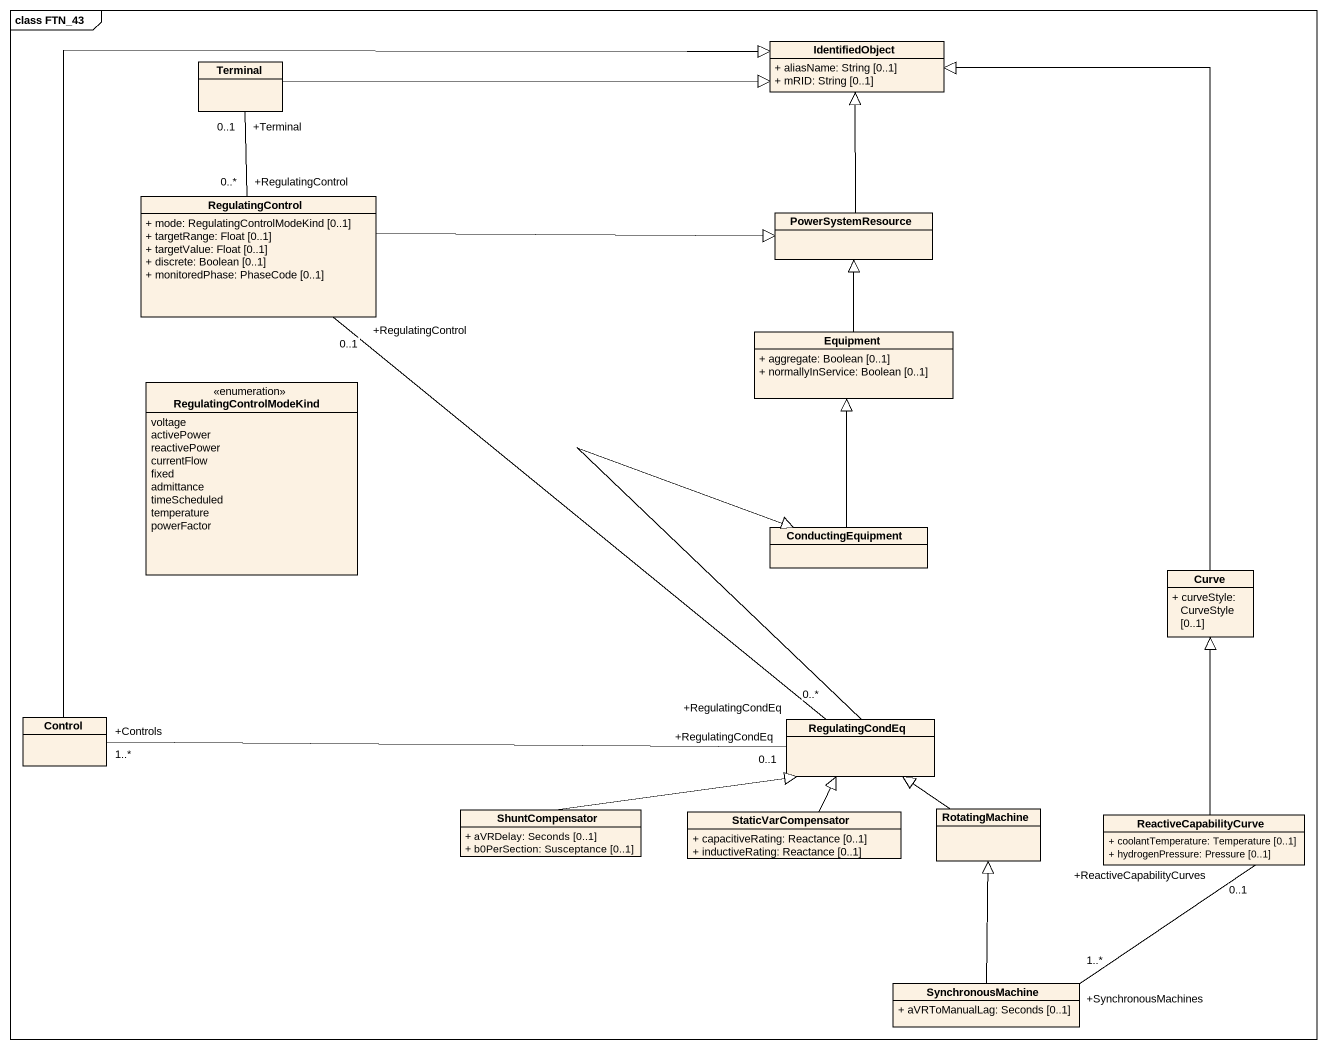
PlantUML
@startuml
mainframe class FTN_43
hide circle
hide empty members
skinparam classAttributeIconSize 0
class Terminal
class IdentifiedObject {
  + aliasName: String [0..1]
  + mRID: String [0..1]
}
class RegulatingControl {
  + mode: RegulatingControlModeKind [0..1]
  + targetRange: Float [0..1]
  + targetValue: Float [0..1]
  + discrete: Boolean [0..1]
  + monitoredPhase: PhaseCode [0..1]
}
class PowerSystemResource
class Equipment {
  + aggregate: Boolean [0..1]
  + normallyInService: Boolean [0..1]
}
enum RegulatingControlModeKind {
  voltage
  activePower
  reactivePower
  currentFlow
  fixed
  admittance
  timeScheduled
  temperature
  powerFactor
}
class ConductingEquipment
class Curve {
  + curveStyle: CurveStyle [0..1]
}
class "Control" as Control_
class RegulatingCondEq
class ShuntCompensator {
  + aVRDelay: Seconds [0..1]
  + b0PerSection: Susceptance [0..1]
}
class StaticVarCompensator {
  + capacitiveRating: Reactance [0..1]
  + inductiveRating: Reactance [0..1]
}
class RotatingMachine
class ReactiveCapabilityCurve {
  + coolantTemperature: Temperature [0..1]
  + hydrogenPressure: Pressure [0..1]
}
class SynchronousMachine {
  + aVRToManualLag: Seconds [0..1]
}
Terminal -right-|> IdentifiedObject
Terminal "+Terminal\n0..1" -- "+RegulatingControl\n0..*" RegulatingControl
RegulatingControl -right-|> PowerSystemResource
PowerSystemResource -up-|> IdentifiedObject
Equipment -up-|> PowerSystemResource
ConductingEquipment -up-|> Equipment
Curve -up-|> IdentifiedObject
Control_ -up-|> IdentifiedObject
RegulatingCondEq "+RegulatingCondEq\n0..*" -up- "+RegulatingControl\n0..1" RegulatingControl
RegulatingCondEq -up-|> ConductingEquipment
RegulatingCondEq "+RegulatingCondEq\n0..1" -left- "+Controls\n1..*" Control_
ShuntCompensator -right-|> RegulatingCondEq
StaticVarCompensator -up-|> RegulatingCondEq
RotatingMachine -up-|> RegulatingCondEq
ReactiveCapabilityCurve -up-|> Curve
ReactiveCapabilityCurve "+ReactiveCapabilityCurves\n0..1" -- "+SynchronousMachines\n1..*" SynchronousMachine
SynchronousMachine -up-|> RotatingMachine
@enduml
